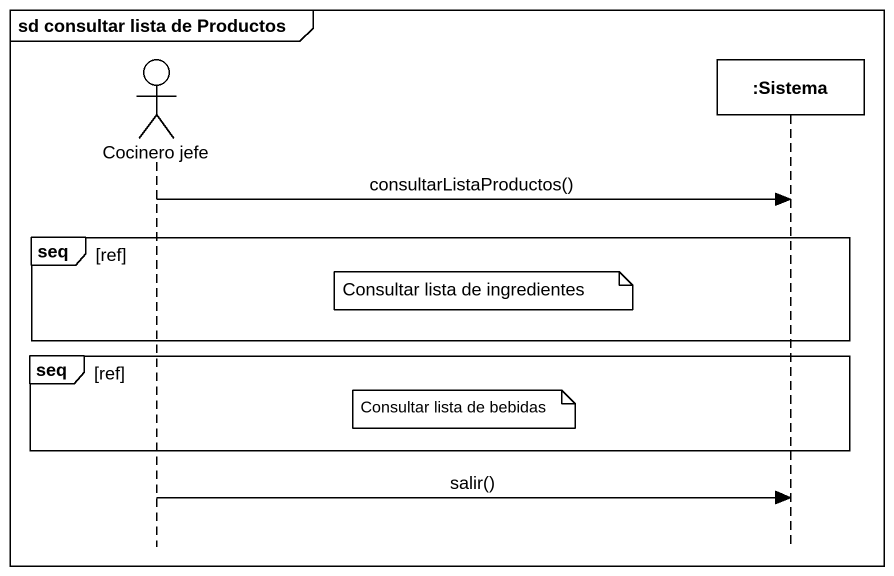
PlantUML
@startuml
mainframe sd consultar lista de Productos
hide footbox
actor "Cocinero jefe" as Cocinero_jefe
participant ":Sistema" as Sistema

Cocinero_jefe -> Sistema : consultarListaProductos()
group seq [ref]
  note left of Sistema : Consultar lista de ingredientes
end
group seq [ref]
  note right of Cocinero_jefe : Consultar lista de bebidas
end
Cocinero_jefe -> Sistema : salir()
@enduml
